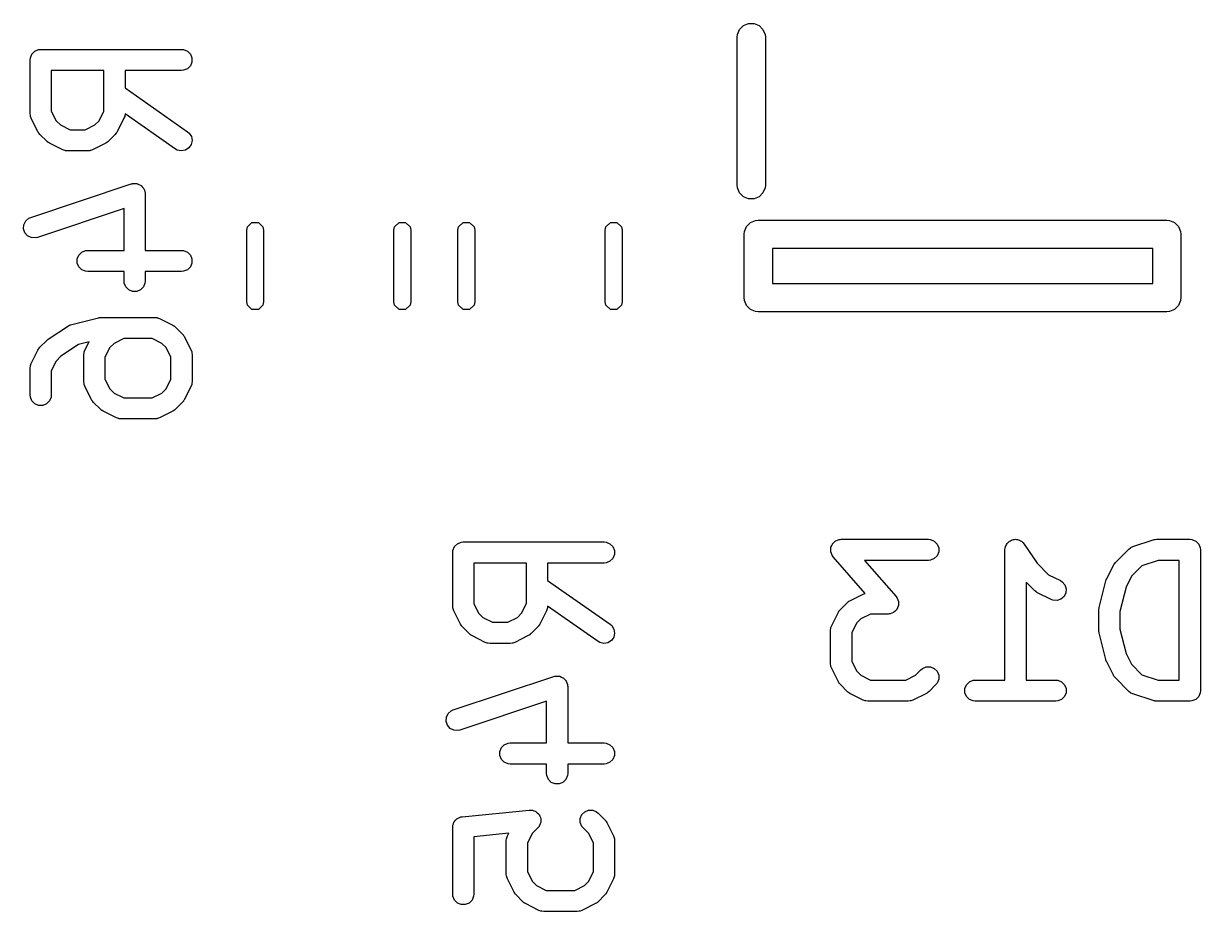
# Model space of a CAD drawing. Header units: inches. Extents: x 1.47 to 5.17, y -6.85 to -1.2.
# Drawn here: x 2.4344 to 2.7634, y -5.4955 to -5.2471 of the extents above; entities that cross this region are included whole.
import ezdxf

# ---------------------------------------------------------------- set-up
doc = ezdxf.new("R2010")
doc.units = ezdxf.units.IN
doc.header["$MEASUREMENT"] = 0
doc.layers.add('B.Silkscreen', color=31, linetype='CONTINUOUS', true_color=0xe8b2a7)

msp = doc.modelspace()

# ---------------------------------------------------------------- linework, layer by layer
at = {"layer": 'B.Silkscreen', "linetype": 'CONTINUOUS'}
for p, q in [((2.63561, -5.24771), (2.63703, -5.24712)), ((2.63703, -5.24712), (2.63856, -5.24712)), ((2.63856, -5.24712), (2.63998, -5.24771)), ((2.63386, -5.25098), (2.63393, -5.25022)), ((2.63393, -5.25022), (2.63452, -5.2488)), ((2.63452, -5.2488), (2.63561, -5.24771)), ((2.63998, -5.24771), (2.64107, -5.2488)), ((2.64107, -5.2488), (2.64166, -5.25022)), ((2.64166, -5.25022), (2.64173, -5.25098)), ((2.63386, -5.29232), (2.63386, -5.25098)), ((2.64173, -5.25098), (2.64173, -5.29232)), ((2.43621, -5.25731), (2.43627, -5.25674)), ((2.43621, -5.27231), (2.43621, -5.25731)), ((2.43627, -5.25674), (2.43671, -5.25567)), ((2.43671, -5.25567), (2.43753, -5.25486)), ((2.43753, -5.25486), (2.43859, -5.25442)), ((2.43859, -5.25442), (2.43917, -5.25436)), ((2.43917, -5.25436), (2.47854, -5.25436)), ((2.47854, -5.25436), (2.47911, -5.25442)), ((2.47911, -5.25442), (2.48018, -5.25486)), ((2.48018, -5.25486), (2.48099, -5.25567)), ((2.48099, -5.25567), (2.48143, -5.25674)), ((2.48143, -5.25674), (2.48143, -5.25789)), ((2.45684, -5.26026), (2.44212, -5.26026)), ((2.44212, -5.26026), (2.44212, -5.27161)), ((2.45684, -5.27161), (2.45684, -5.26026)), ((2.47854, -5.26026), (2.46274, -5.26026)), ((2.46274, -5.26026), (2.46274, -5.26515)), ((2.47911, -5.26021), (2.47854, -5.26026)), ((2.48018, -5.25977), (2.47911, -5.26021)), ((2.48099, -5.25895), (2.48018, -5.25977)), ((2.48143, -5.25789), (2.48099, -5.25895)), ((2.46274, -5.26515), (2.48023, -5.27739)), ((2.43627, -5.27289), (2.43621, -5.27231)), ((2.43631, -5.27298), (2.43627, -5.27289)), ((2.43632, -5.27309), (2.43631, -5.27298)), ((2.43653, -5.27363), (2.43632, -5.27309)), ((2.4384, -5.27738), (2.43653, -5.27363)), ((2.44212, -5.27161), (2.44347, -5.27431)), ((2.45549, -5.27431), (2.45684, -5.27161)), ((2.46243, -5.27363), (2.46055, -5.27738)), ((2.46264, -5.27309), (2.46243, -5.27363)), ((2.46268, -5.27289), (2.46264, -5.27298)), ((2.46264, -5.27298), (2.46264, -5.27309)), ((2.46274, -5.27235), (2.46268, -5.27289)), ((2.47684, -5.28223), (2.46274, -5.27235)), ((2.44347, -5.27431), (2.44466, -5.27551)), ((2.44466, -5.27551), (2.44736, -5.27686)), ((2.44736, -5.27686), (2.45159, -5.27686)), ((2.45159, -5.27686), (2.45429, -5.27551)), ((2.45429, -5.27551), (2.45549, -5.27431)), ((2.43856, -5.27763), (2.4384, -5.27738)), ((2.43859, -5.2777), (2.43856, -5.27763)), ((2.43865, -5.27778), (2.43859, -5.2777)), ((2.43871, -5.27787), (2.43865, -5.27778)), ((2.43877, -5.27792), (2.43871, -5.27787)), ((2.43895, -5.27815), (2.43877, -5.27792)), ((2.44083, -5.28002), (2.43895, -5.27815)), ((2.44105, -5.28021), (2.44083, -5.28002)), ((2.44111, -5.28027), (2.44105, -5.28021)), ((2.44119, -5.28032), (2.44111, -5.28027)), ((2.44128, -5.28039), (2.44119, -5.28032)), ((2.45776, -5.28032), (2.45768, -5.28039)), ((2.45785, -5.28027), (2.45776, -5.28032)), ((2.4579, -5.28021), (2.45785, -5.28027)), ((2.45813, -5.28002), (2.4579, -5.28021)), ((2.46, -5.27815), (2.45813, -5.28002)), ((2.46019, -5.27792), (2.46, -5.27815)), ((2.46025, -5.27787), (2.46019, -5.27792)), ((2.4603, -5.27778), (2.46025, -5.27787)), ((2.46037, -5.2777), (2.4603, -5.27778)), ((2.4604, -5.27763), (2.46037, -5.2777)), ((2.46055, -5.27738), (2.4604, -5.27763)), ((2.48023, -5.27739), (2.48067, -5.27777)), ((2.48067, -5.27777), (2.48129, -5.27874)), ((2.48149, -5.27987), (2.48124, -5.281)), ((2.48129, -5.27874), (2.48149, -5.27987)), ((2.44135, -5.28042), (2.44128, -5.28039)), ((2.4416, -5.28057), (2.44135, -5.28042)), ((2.44534, -5.28245), (2.4416, -5.28057)), ((2.44589, -5.28266), (2.44534, -5.28245)), ((2.44599, -5.28266), (2.44589, -5.28266)), ((2.44609, -5.2827), (2.44599, -5.28266)), ((2.44667, -5.28276), (2.44609, -5.2827)), ((2.45229, -5.28276), (2.44667, -5.28276)), ((2.45287, -5.2827), (2.45229, -5.28276)), ((2.45296, -5.28266), (2.45287, -5.2827)), ((2.45307, -5.28266), (2.45296, -5.28266)), ((2.45361, -5.28245), (2.45307, -5.28266)), ((2.45736, -5.28057), (2.45361, -5.28245)), ((2.45761, -5.28042), (2.45736, -5.28057)), ((2.45768, -5.28039), (2.45761, -5.28042)), ((2.47735, -5.28251), (2.47684, -5.28223)), ((2.47847, -5.28276), (2.47735, -5.28251)), ((2.47961, -5.28256), (2.47847, -5.28276)), ((2.48058, -5.28194), (2.47961, -5.28256)), ((2.48124, -5.281), (2.48058, -5.28194)), ((2.43636, -5.30138), (2.46448, -5.29201)), ((2.46448, -5.29201), (2.46476, -5.29194)), ((2.46476, -5.29194), (2.46484, -5.29191)), ((2.46484, -5.29191), (2.4649, -5.29191)), ((2.4649, -5.29191), (2.46504, -5.29188)), ((2.46504, -5.29188), (2.46552, -5.29191)), ((2.46552, -5.29191), (2.46599, -5.29191)), ((2.46599, -5.29191), (2.46609, -5.29195)), ((2.46609, -5.29195), (2.46619, -5.29196)), ((2.46619, -5.29196), (2.46662, -5.29217)), ((2.46662, -5.29217), (2.46705, -5.29235)), ((2.46705, -5.29235), (2.46713, -5.29243)), ((2.46713, -5.29243), (2.46722, -5.29247)), ((2.46722, -5.29247), (2.46753, -5.29283)), ((2.46753, -5.29283), (2.46787, -5.29317)), ((2.46787, -5.29317), (2.46791, -5.29326)), ((2.46791, -5.29326), (2.46798, -5.29334)), ((2.46798, -5.29334), (2.46813, -5.29379)), ((2.63393, -5.29309), (2.63386, -5.29232)), ((2.63452, -5.29451), (2.63393, -5.29309)), ((2.64166, -5.29309), (2.64107, -5.29451)), ((2.64173, -5.29232), (2.64166, -5.29309)), ((2.46813, -5.29379), (2.46831, -5.29423)), ((2.46831, -5.29423), (2.46832, -5.29438)), ((2.46832, -5.29438), (2.46834, -5.29444)), ((2.46834, -5.29444), (2.46834, -5.29452)), ((2.46834, -5.29452), (2.46837, -5.29481)), ((2.46837, -5.29481), (2.46837, -5.3106)), ((2.63561, -5.2956), (2.63452, -5.29451)), ((2.63703, -5.29618), (2.63561, -5.2956)), ((2.63856, -5.29618), (2.63703, -5.29618)), ((2.63998, -5.2956), (2.63856, -5.29618)), ((2.64107, -5.29451), (2.63998, -5.2956)), ((2.46246, -5.2989), (2.43823, -5.30698)), ((2.46246, -5.3106), (2.46246, -5.2989)), ((2.43436, -5.30455), (2.43444, -5.3034)), ((2.43444, -5.3034), (2.43496, -5.30237)), ((2.43496, -5.30237), (2.43583, -5.30162)), ((2.43583, -5.30162), (2.43636, -5.30138)), ((2.49693, -5.30403), (2.49821, -5.30275)), ((2.49821, -5.30275), (2.50002, -5.30275)), ((2.50002, -5.30275), (2.5013, -5.30403)), ((2.53807, -5.30403), (2.53935, -5.30275)), ((2.53935, -5.30275), (2.54116, -5.30275)), ((2.54116, -5.30275), (2.54244, -5.30403)), ((2.55599, -5.30403), (2.55727, -5.30275)), ((2.55727, -5.30275), (2.55907, -5.30275)), ((2.55907, -5.30275), (2.56035, -5.30403)), ((2.59713, -5.30403), (2.59841, -5.30275)), ((2.59841, -5.30275), (2.60021, -5.30275)), ((2.60021, -5.30275), (2.60149, -5.30403)), ((2.63649, -5.30392), (2.63758, -5.30283)), ((2.63758, -5.30283), (2.639, -5.30224)), ((2.639, -5.30224), (2.63976, -5.30217)), ((2.63976, -5.30217), (2.75394, -5.30217)), ((2.75394, -5.30217), (2.75471, -5.30224)), ((2.75471, -5.30224), (2.75612, -5.30283)), ((2.75612, -5.30283), (2.75721, -5.30392)), ((2.43473, -5.30564), (2.43436, -5.30455)), ((2.43548, -5.30651), (2.43473, -5.30564)), ((2.43651, -5.30703), (2.43548, -5.30651)), ((2.49675, -5.30493), (2.49693, -5.30403)), ((2.49675, -5.32499), (2.49675, -5.30493)), ((2.5013, -5.30403), (2.50148, -5.30493)), ((2.50148, -5.30493), (2.50148, -5.32499)), ((2.53789, -5.30493), (2.53807, -5.30403)), ((2.53789, -5.32499), (2.53789, -5.30493)), ((2.54244, -5.30403), (2.54262, -5.30493)), ((2.54262, -5.30493), (2.54262, -5.32499)), ((2.55581, -5.30493), (2.55599, -5.30403)), ((2.55581, -5.32499), (2.55581, -5.30493)), ((2.56035, -5.30403), (2.56053, -5.30493)), ((2.56053, -5.30493), (2.56053, -5.32499)), ((2.59695, -5.30493), (2.59713, -5.30403)), ((2.59695, -5.32499), (2.59695, -5.30493)), ((2.60149, -5.30403), (2.60167, -5.30493)), ((2.60167, -5.30493), (2.60167, -5.32499)), ((2.63583, -5.3061), (2.6359, -5.30533)), ((2.63583, -5.32382), (2.63583, -5.3061)), ((2.6359, -5.30533), (2.63649, -5.30392)), ((2.75721, -5.30392), (2.7578, -5.30533)), ((2.7578, -5.30533), (2.75787, -5.3061)), ((2.75787, -5.3061), (2.75787, -5.32382)), ((2.43766, -5.30711), (2.43651, -5.30703)), ((2.43823, -5.30698), (2.43766, -5.30711)), ((2.44939, -5.31298), (2.44983, -5.31191)), ((2.44939, -5.31413), (2.44939, -5.31298)), ((2.44983, -5.31191), (2.45065, -5.3111)), ((2.45065, -5.3111), (2.45171, -5.31066)), ((2.45171, -5.31066), (2.45229, -5.3106)), ((2.45229, -5.3106), (2.46246, -5.3106)), ((2.46837, -5.3106), (2.47854, -5.3106)), ((2.47854, -5.3106), (2.47911, -5.31066)), ((2.47911, -5.31066), (2.48018, -5.3111)), ((2.48018, -5.3111), (2.48099, -5.31191)), ((2.48099, -5.31191), (2.48143, -5.31298)), ((2.48143, -5.31298), (2.48143, -5.31413)), ((2.6437, -5.31004), (2.6437, -5.31988)), ((2.75, -5.31004), (2.6437, -5.31004)), ((2.75, -5.31988), (2.75, -5.31004)), ((2.44983, -5.3152), (2.44939, -5.31413)), ((2.45065, -5.31601), (2.44983, -5.3152)), ((2.45171, -5.31645), (2.45065, -5.31601)), ((2.45229, -5.31651), (2.45171, -5.31645)), ((2.46246, -5.31651), (2.45229, -5.31651)), ((2.46246, -5.31918), (2.46246, -5.31651)), ((2.47854, -5.31651), (2.46837, -5.31651)), ((2.46837, -5.31651), (2.46837, -5.31918)), ((2.47911, -5.31645), (2.47854, -5.31651)), ((2.48018, -5.31601), (2.47911, -5.31645)), ((2.48099, -5.3152), (2.48018, -5.31601)), ((2.48143, -5.31413), (2.48099, -5.3152)), ((2.46252, -5.31975), (2.46246, -5.31918)), ((2.46296, -5.32082), (2.46252, -5.31975)), ((2.46831, -5.31975), (2.46787, -5.32082)), ((2.46837, -5.31918), (2.46831, -5.31975)), ((2.46377, -5.32163), (2.46296, -5.32082)), ((2.46484, -5.32207), (2.46377, -5.32163)), ((2.46599, -5.32207), (2.46484, -5.32207)), ((2.46705, -5.32163), (2.46599, -5.32207)), ((2.46787, -5.32082), (2.46705, -5.32163)), ((2.6437, -5.31988), (2.75, -5.31988)), ((2.49693, -5.32589), (2.49675, -5.32499)), ((2.49821, -5.32717), (2.49693, -5.32589)), ((2.5013, -5.32589), (2.50002, -5.32717)), ((2.50148, -5.32499), (2.5013, -5.32589)), ((2.53807, -5.32589), (2.53789, -5.32499)), ((2.53935, -5.32717), (2.53807, -5.32589)), ((2.54244, -5.32589), (2.54116, -5.32717)), ((2.54262, -5.32499), (2.54244, -5.32589)), ((2.55599, -5.32589), (2.55581, -5.32499)), ((2.55727, -5.32717), (2.55599, -5.32589)), ((2.56035, -5.32589), (2.55907, -5.32717)), ((2.56053, -5.32499), (2.56035, -5.32589)), ((2.59713, -5.32589), (2.59695, -5.32499)), ((2.59841, -5.32717), (2.59713, -5.32589)), ((2.60149, -5.32589), (2.60021, -5.32717)), ((2.60167, -5.32499), (2.60149, -5.32589)), ((2.6359, -5.32459), (2.63583, -5.32382)), ((2.63649, -5.32601), (2.6359, -5.32459)), ((2.63758, -5.32709), (2.63649, -5.32601)), ((2.75721, -5.32601), (2.75612, -5.32709)), ((2.7578, -5.32459), (2.75721, -5.32601)), ((2.75787, -5.32382), (2.7578, -5.32459)), ((2.44782, -5.33131), (2.45532, -5.32944)), ((2.45532, -5.32944), (2.45542, -5.32942)), ((2.45542, -5.32942), (2.45546, -5.32941)), ((2.45546, -5.32941), (2.45568, -5.32938)), ((2.45568, -5.32938), (2.4559, -5.32935)), ((2.4559, -5.32935), (2.45594, -5.32936)), ((2.45594, -5.32936), (2.45604, -5.32935)), ((2.45604, -5.32935), (2.47104, -5.32935)), ((2.47104, -5.32935), (2.47161, -5.32941)), ((2.47161, -5.32941), (2.47171, -5.32945)), ((2.47171, -5.32945), (2.47182, -5.32945)), ((2.47182, -5.32945), (2.47236, -5.32966)), ((2.47236, -5.32966), (2.47611, -5.33154)), ((2.50002, -5.32717), (2.49821, -5.32717)), ((2.54116, -5.32717), (2.53935, -5.32717)), ((2.55907, -5.32717), (2.55727, -5.32717)), ((2.60021, -5.32717), (2.59841, -5.32717)), ((2.639, -5.32768), (2.63758, -5.32709)), ((2.63976, -5.32776), (2.639, -5.32768)), ((2.75394, -5.32776), (2.63976, -5.32776)), ((2.75471, -5.32768), (2.75394, -5.32776)), ((2.75612, -5.32709), (2.75471, -5.32768)), ((2.44128, -5.33547), (2.4469, -5.33172)), ((2.4469, -5.33172), (2.44722, -5.33155)), ((2.44722, -5.33155), (2.44728, -5.33151)), ((2.44728, -5.33151), (2.44735, -5.33148)), ((2.44735, -5.33148), (2.44741, -5.33145)), ((2.44741, -5.33145), (2.44748, -5.33143)), ((2.44748, -5.33143), (2.44782, -5.33131)), ((2.47611, -5.33154), (2.47635, -5.33169)), ((2.47635, -5.33169), (2.47643, -5.33172)), ((2.47643, -5.33172), (2.47651, -5.33179)), ((2.47651, -5.33179), (2.4766, -5.33184)), ((2.4766, -5.33184), (2.47665, -5.3319)), ((2.47665, -5.3319), (2.47687, -5.33209)), ((2.47687, -5.33209), (2.47875, -5.33396)), ((2.43895, -5.33771), (2.44083, -5.33584)), ((2.44083, -5.33584), (2.44106, -5.33565)), ((2.44083, -5.33584), (2.44083, -5.33584)), ((2.44083, -5.33584), (2.44083, -5.33584)), ((2.44106, -5.33565), (2.44128, -5.33547)), ((2.44128, -5.33547), (2.44128, -5.33547)), ((2.44128, -5.33547), (2.44128, -5.33547)), ((2.45267, -5.33619), (2.44975, -5.33692)), ((2.45152, -5.33848), (2.45267, -5.33619)), ((2.46236, -5.33525), (2.45966, -5.3366)), ((2.47034, -5.33525), (2.46236, -5.33525)), ((2.47304, -5.3366), (2.47034, -5.33525)), ((2.47875, -5.33396), (2.47894, -5.33419)), ((2.47894, -5.33419), (2.47899, -5.33424)), ((2.47899, -5.33424), (2.47905, -5.33433)), ((2.47905, -5.33433), (2.47912, -5.33441)), ((2.47912, -5.33441), (2.47915, -5.33448)), ((2.47915, -5.33448), (2.4793, -5.33473)), ((2.4793, -5.33473), (2.48118, -5.33848)), ((2.43653, -5.34223), (2.4384, -5.33848)), ((2.4384, -5.33848), (2.43856, -5.33823)), ((2.43856, -5.33823), (2.43859, -5.33816)), ((2.43859, -5.33816), (2.43865, -5.33808)), ((2.43865, -5.33808), (2.43871, -5.33799)), ((2.43871, -5.33799), (2.43877, -5.33794)), ((2.43877, -5.33794), (2.43895, -5.33771)), ((2.44975, -5.33692), (2.4448, -5.34022)), ((2.45121, -5.3398), (2.45127, -5.33923)), ((2.45127, -5.33923), (2.45131, -5.33913)), ((2.45131, -5.33913), (2.45132, -5.33902)), ((2.45132, -5.33902), (2.45152, -5.33848)), ((2.45847, -5.3378), (2.45712, -5.3405)), ((2.45966, -5.3366), (2.45847, -5.3378)), ((2.47423, -5.3378), (2.47304, -5.3366)), ((2.47558, -5.3405), (2.47423, -5.3378)), ((2.48118, -5.33848), (2.48138, -5.33902)), ((2.48138, -5.33902), (2.48139, -5.33913)), ((2.48139, -5.33913), (2.48143, -5.33923)), ((2.48143, -5.33923), (2.48149, -5.3398)), ((2.43627, -5.34297), (2.43631, -5.34288)), ((2.43631, -5.34288), (2.43632, -5.34277)), ((2.43632, -5.34277), (2.43653, -5.34223)), ((2.44347, -5.34155), (2.44212, -5.34425)), ((2.4448, -5.34022), (2.44347, -5.34155)), ((2.45121, -5.3473), (2.45121, -5.3398)), ((2.45712, -5.3405), (2.45712, -5.3466)), ((2.47558, -5.3466), (2.47558, -5.3405)), ((2.48149, -5.3398), (2.48149, -5.3473)), ((2.43621, -5.34355), (2.43627, -5.34297)), ((2.43621, -5.35105), (2.43621, -5.34355)), ((2.44212, -5.34425), (2.44212, -5.35105)), ((2.45127, -5.34788), (2.45121, -5.3473)), ((2.45131, -5.34797), (2.45127, -5.34788)), ((2.45132, -5.34808), (2.45131, -5.34797)), ((2.45152, -5.34862), (2.45132, -5.34808)), ((2.4534, -5.35237), (2.45152, -5.34862)), ((2.45712, -5.3466), (2.45847, -5.3493)), ((2.45847, -5.3493), (2.45966, -5.3505)), ((2.47304, -5.3505), (2.47423, -5.3493)), ((2.47423, -5.3493), (2.47558, -5.3466)), ((2.48118, -5.34862), (2.4793, -5.35237)), ((2.48138, -5.34808), (2.48118, -5.34862)), ((2.48139, -5.34797), (2.48138, -5.34808)), ((2.48143, -5.34788), (2.48139, -5.34797)), ((2.48149, -5.3473), (2.48143, -5.34788)), ((2.43627, -5.35163), (2.43621, -5.35105)), ((2.43671, -5.35269), (2.43627, -5.35163)), ((2.43753, -5.3535), (2.43671, -5.35269)), ((2.44162, -5.35269), (2.44081, -5.3535)), ((2.44206, -5.35163), (2.44162, -5.35269)), ((2.44212, -5.35105), (2.44206, -5.35163)), ((2.45355, -5.35262), (2.4534, -5.35237)), ((2.45358, -5.35269), (2.45355, -5.35262)), ((2.45365, -5.35277), (2.45358, -5.35269)), ((2.45966, -5.3505), (2.46236, -5.35185)), ((2.46236, -5.35185), (2.47034, -5.35185)), ((2.47034, -5.35185), (2.47304, -5.3505)), ((2.47912, -5.35269), (2.47905, -5.35277)), ((2.47915, -5.35262), (2.47912, -5.35269)), ((2.4793, -5.35237), (2.47915, -5.35262)), ((2.43859, -5.35395), (2.43753, -5.3535)), ((2.43974, -5.35395), (2.43859, -5.35395)), ((2.44081, -5.3535), (2.43974, -5.35395)), ((2.45371, -5.35286), (2.45365, -5.35277)), ((2.45377, -5.35291), (2.45371, -5.35286)), ((2.45395, -5.35314), (2.45377, -5.35291)), ((2.45583, -5.35501), (2.45395, -5.35314)), ((2.45605, -5.3552), (2.45583, -5.35501)), ((2.4561, -5.35526), (2.45605, -5.3552)), ((2.45619, -5.35531), (2.4561, -5.35526)), ((2.45627, -5.35538), (2.45619, -5.35531)), ((2.45635, -5.35541), (2.45627, -5.35538)), ((2.45659, -5.35557), (2.45635, -5.35541)), ((2.46034, -5.35744), (2.45659, -5.35557)), ((2.47611, -5.35557), (2.47236, -5.35744)), ((2.47635, -5.35541), (2.47611, -5.35557)), ((2.47643, -5.35538), (2.47635, -5.35541)), ((2.47651, -5.35531), (2.47643, -5.35538)), ((2.4766, -5.35526), (2.47651, -5.35531)), ((2.47665, -5.3552), (2.4766, -5.35526)), ((2.47687, -5.35501), (2.47665, -5.3552)), ((2.47875, -5.35314), (2.47687, -5.35501)), ((2.47894, -5.35291), (2.47875, -5.35314)), ((2.47899, -5.35286), (2.47894, -5.35291)), ((2.47905, -5.35277), (2.47899, -5.35286)), ((2.46088, -5.35765), (2.46034, -5.35744)), ((2.46099, -5.35765), (2.46088, -5.35765)), ((2.46109, -5.3577), (2.46099, -5.35765)), ((2.46166, -5.35775), (2.46109, -5.3577)), ((2.47104, -5.35775), (2.46166, -5.35775)), ((2.47161, -5.3577), (2.47104, -5.35775)), ((2.47171, -5.35765), (2.47161, -5.3577)), ((2.47182, -5.35765), (2.47171, -5.35765)), ((2.47236, -5.35744), (2.47182, -5.35765)), ((2.55564, -5.39265), (2.5567, -5.39221)), ((2.5567, -5.39221), (2.55728, -5.39215)), ((2.55728, -5.39215), (2.59665, -5.39215)), ((2.59665, -5.39215), (2.59722, -5.39221)), ((2.59722, -5.39221), (2.59829, -5.39265)), ((2.66094, -5.39227), (2.66128, -5.39193)), ((2.66128, -5.39193), (2.66137, -5.39189)), ((2.66137, -5.39189), (2.66144, -5.39182)), ((2.66144, -5.39182), (2.6619, -5.39167)), ((2.6619, -5.39167), (2.66234, -5.39149)), ((2.66234, -5.39149), (2.66248, -5.39147)), ((2.66248, -5.39147), (2.66254, -5.39145)), ((2.66254, -5.39145), (2.66261, -5.39146)), ((2.66261, -5.39146), (2.66292, -5.39143)), ((2.66292, -5.39143), (2.68729, -5.39143)), ((2.68729, -5.39143), (2.68787, -5.39149)), ((2.68787, -5.39149), (2.68893, -5.39193)), ((2.68893, -5.39193), (2.68974, -5.39274)), ((2.70958, -5.39229), (2.70982, -5.39213)), ((2.70982, -5.39213), (2.71002, -5.39193)), ((2.71002, -5.39193), (2.71029, -5.39182)), ((2.71029, -5.39182), (2.71053, -5.39165)), ((2.71053, -5.39165), (2.71082, -5.3916)), ((2.71082, -5.3916), (2.71108, -5.39149)), ((2.71108, -5.39149), (2.71138, -5.39149)), ((2.71138, -5.39149), (2.71166, -5.39143)), ((2.71166, -5.39143), (2.71195, -5.39149)), ((2.71195, -5.39149), (2.71224, -5.39149)), ((2.71224, -5.39149), (2.71251, -5.3916)), ((2.71251, -5.3916), (2.71279, -5.39166)), ((2.71279, -5.39166), (2.71303, -5.39182)), ((2.71303, -5.39182), (2.7133, -5.39193)), ((2.7133, -5.39193), (2.71351, -5.39213)), ((2.71351, -5.39213), (2.71375, -5.3923)), ((2.74447, -5.39346), (2.7501, -5.39158)), ((2.7501, -5.39158), (2.75038, -5.39152)), ((2.75038, -5.39152), (2.75046, -5.39149)), ((2.75046, -5.39149), (2.75056, -5.39148)), ((2.75056, -5.39148), (2.75066, -5.39145)), ((2.75066, -5.39145), (2.75074, -5.39146)), ((2.75074, -5.39146), (2.75103, -5.39143)), ((2.75103, -5.39143), (2.7604, -5.39143)), ((2.7604, -5.39143), (2.76098, -5.39149)), ((2.76098, -5.39149), (2.76205, -5.39193)), ((2.76205, -5.39193), (2.76286, -5.39274)), ((2.55432, -5.39511), (2.55438, -5.39453)), ((2.55432, -5.4101), (2.55432, -5.39511)), ((2.55438, -5.39453), (2.55482, -5.39347)), ((2.55482, -5.39347), (2.55564, -5.39265)), ((2.59829, -5.39265), (2.5991, -5.39347)), ((2.5991, -5.39347), (2.59954, -5.39453)), ((2.59954, -5.39453), (2.59954, -5.39568)), ((2.65999, -5.39476), (2.66002, -5.39429)), ((2.66002, -5.39486), (2.65999, -5.39476)), ((2.66002, -5.39381), (2.66006, -5.39371)), ((2.66002, -5.39429), (2.66002, -5.39381)), ((2.66002, -5.39496), (2.66002, -5.39486)), ((2.6602, -5.3954), (2.66002, -5.39496)), ((2.66006, -5.39371), (2.66007, -5.39362)), ((2.66007, -5.39362), (2.66028, -5.39319)), ((2.66036, -5.39586), (2.6602, -5.3954)), ((2.66028, -5.39319), (2.66046, -5.39274)), ((2.66046, -5.39274), (2.66053, -5.39267)), ((2.66053, -5.39267), (2.66058, -5.39258)), ((2.66058, -5.39258), (2.66094, -5.39227)), ((2.68974, -5.39274), (2.69019, -5.39381)), ((2.69019, -5.39496), (2.68974, -5.39602)), ((2.69019, -5.39381), (2.69019, -5.39496)), ((2.70871, -5.39438), (2.70877, -5.39381)), ((2.70871, -5.4308), (2.70871, -5.39438)), ((2.70871, -5.39438), (2.70871, -5.39438)), ((2.70871, -5.39438), (2.70871, -5.39438)), ((2.70871, -5.39438), (2.70871, -5.39438)), ((2.70877, -5.39381), (2.70888, -5.39354)), ((2.70888, -5.39354), (2.70893, -5.39325)), ((2.70893, -5.39325), (2.7091, -5.39301)), ((2.7091, -5.39301), (2.70921, -5.39274)), ((2.70921, -5.39274), (2.70941, -5.39254)), ((2.70941, -5.39254), (2.70958, -5.39229)), ((2.71375, -5.3923), (2.71411, -5.39274)), ((2.71411, -5.39274), (2.71412, -5.39274)), ((2.71412, -5.39274), (2.71412, -5.39274)), ((2.71412, -5.39274), (2.71412, -5.39274)), ((2.71412, -5.39274), (2.71771, -5.39813)), ((2.73957, -5.39792), (2.74332, -5.39417)), ((2.74332, -5.39417), (2.74377, -5.3938)), ((2.74377, -5.3938), (2.74386, -5.39376)), ((2.74386, -5.39376), (2.74394, -5.39369)), ((2.74394, -5.39369), (2.74447, -5.39346)), ((2.76286, -5.39274), (2.7633, -5.39381)), ((2.7633, -5.39381), (2.76336, -5.39438)), ((2.76336, -5.39438), (2.76336, -5.43375)), ((2.57495, -5.39806), (2.56023, -5.39806)), ((2.56023, -5.39806), (2.56023, -5.40941)), ((2.57495, -5.40941), (2.57495, -5.39806)), ((2.59665, -5.39806), (2.58085, -5.39806)), ((2.58085, -5.39806), (2.58085, -5.40294)), ((2.59722, -5.398), (2.59665, -5.39806)), ((2.59829, -5.39756), (2.59722, -5.398)), ((2.5991, -5.39675), (2.59829, -5.39756)), ((2.59954, -5.39568), (2.5991, -5.39675)), ((2.66044, -5.39597), (2.66036, -5.39586)), ((2.66046, -5.39602), (2.66044, -5.39597)), ((2.66052, -5.39608), (2.66046, -5.39602)), ((2.66069, -5.39633), (2.66052, -5.39608)), ((2.66963, -5.40654), (2.66069, -5.39633)), ((2.68729, -5.39734), (2.66942, -5.39734)), ((2.66942, -5.39734), (2.67826, -5.40744)), ((2.68787, -5.39728), (2.68729, -5.39734)), ((2.68893, -5.39684), (2.68787, -5.39728)), ((2.68974, -5.39602), (2.68893, -5.39684)), ((2.71771, -5.39813), (2.72091, -5.40133)), ((2.73714, -5.40244), (2.73902, -5.39869)), ((2.73902, -5.39869), (2.73917, -5.39844)), ((2.73917, -5.39844), (2.7392, -5.39837)), ((2.7392, -5.39837), (2.73927, -5.39829)), ((2.73927, -5.39829), (2.73932, -5.3982)), ((2.73932, -5.3982), (2.73938, -5.39815)), ((2.73938, -5.39815), (2.73957, -5.39792)), ((2.75151, -5.39734), (2.747, -5.39884)), ((2.75745, -5.39734), (2.75151, -5.39734)), ((2.75745, -5.4308), (2.75745, -5.39734)), ((2.72091, -5.40133), (2.72423, -5.40299)), ((2.74408, -5.40176), (2.74257, -5.40479)), ((2.747, -5.39884), (2.74408, -5.40176)), ((2.58085, -5.40294), (2.59834, -5.41519)), ((2.71707, -5.40584), (2.71461, -5.40339)), ((2.71461, -5.40339), (2.71461, -5.4308)), ((2.72423, -5.40299), (2.72472, -5.4033)), ((2.72472, -5.4033), (2.72547, -5.40417)), ((2.72547, -5.40417), (2.72584, -5.40526)), ((2.72584, -5.40526), (2.72576, -5.40641)), ((2.73504, -5.41054), (2.73692, -5.40304)), ((2.73692, -5.40304), (2.73693, -5.403)), ((2.73693, -5.40298), (2.73703, -5.40274)), ((2.73693, -5.403), (2.73693, -5.40298)), ((2.73703, -5.40274), (2.73711, -5.4025)), ((2.73711, -5.4025), (2.73713, -5.40248)), ((2.73713, -5.40248), (2.73714, -5.40244)), ((2.74257, -5.40479), (2.74086, -5.41162)), ((2.6651, -5.40877), (2.66535, -5.40861)), ((2.66535, -5.40861), (2.6691, -5.40674)), ((2.6691, -5.40674), (2.66963, -5.40654)), ((2.67826, -5.40744), (2.67844, -5.40769)), ((2.67844, -5.40769), (2.6785, -5.40774)), ((2.6785, -5.40774), (2.67852, -5.40779)), ((2.67852, -5.40779), (2.6786, -5.40791)), ((2.6786, -5.40791), (2.67875, -5.40836)), ((2.67875, -5.40836), (2.67894, -5.4088)), ((2.7173, -5.40603), (2.71707, -5.40584)), ((2.71735, -5.40609), (2.7173, -5.40603)), ((2.71744, -5.40614), (2.71735, -5.40609)), ((2.71752, -5.40621), (2.71744, -5.40614)), ((2.71759, -5.40624), (2.71752, -5.40621)), ((2.71784, -5.4064), (2.71759, -5.40624)), ((2.72159, -5.40827), (2.71784, -5.4064)), ((2.72213, -5.40848), (2.72159, -5.40827)), ((2.72328, -5.40856), (2.72213, -5.40848)), ((2.72437, -5.4082), (2.72328, -5.40856)), ((2.72524, -5.40744), (2.72437, -5.4082)), ((2.72576, -5.40641), (2.72524, -5.40744)), ((2.55438, -5.41068), (2.55432, -5.4101)), ((2.55442, -5.41078), (2.55438, -5.41068)), ((2.55443, -5.41088), (2.55442, -5.41078)), ((2.55464, -5.41143), (2.55443, -5.41088)), ((2.55651, -5.41517), (2.55464, -5.41143)), ((2.56023, -5.40941), (2.56158, -5.41211)), ((2.5736, -5.41211), (2.57495, -5.40941)), ((2.58054, -5.41143), (2.57866, -5.41517)), ((2.58075, -5.41088), (2.58054, -5.41143)), ((2.58079, -5.41068), (2.58075, -5.41078)), ((2.58075, -5.41078), (2.58075, -5.41088)), ((2.58085, -5.41015), (2.58079, -5.41068)), ((2.59495, -5.42002), (2.58085, -5.41015)), ((2.66028, -5.41556), (2.66215, -5.41181)), ((2.66215, -5.41181), (2.66231, -5.41156)), ((2.66231, -5.41156), (2.66234, -5.41149)), ((2.66234, -5.41149), (2.6624, -5.41141)), ((2.6624, -5.41141), (2.66246, -5.41132)), ((2.66246, -5.41132), (2.66252, -5.41127)), ((2.66252, -5.41127), (2.6627, -5.41104)), ((2.6627, -5.41104), (2.66458, -5.40917)), ((2.66458, -5.40917), (2.66481, -5.40898)), ((2.66481, -5.40898), (2.66486, -5.40892)), ((2.66486, -5.40892), (2.66495, -5.40887)), ((2.66495, -5.40887), (2.66503, -5.4088)), ((2.66503, -5.4088), (2.6651, -5.40877)), ((2.67751, -5.41194), (2.67706, -5.41209)), ((2.67759, -5.41187), (2.67751, -5.41194)), ((2.67768, -5.41184), (2.67759, -5.41187)), ((2.67802, -5.4115), (2.67768, -5.41184)), ((2.67838, -5.41118), (2.67802, -5.4115)), ((2.67843, -5.41109), (2.67838, -5.41118)), ((2.6785, -5.41102), (2.67843, -5.41109)), ((2.67868, -5.41058), (2.6785, -5.41102)), ((2.67889, -5.41015), (2.67868, -5.41058)), ((2.6789, -5.41005), (2.67889, -5.41015)), ((2.67894, -5.40996), (2.6789, -5.41005)), ((2.67894, -5.4088), (2.67894, -5.4089)), ((2.67894, -5.4089), (2.67897, -5.409)), ((2.67897, -5.409), (2.67894, -5.40948)), ((2.67894, -5.40948), (2.67894, -5.40996)), ((2.73495, -5.41126), (2.73496, -5.41115)), ((2.73495, -5.41688), (2.73495, -5.41126)), ((2.73496, -5.41111), (2.73499, -5.4109)), ((2.73496, -5.41115), (2.73496, -5.41111)), ((2.73499, -5.4109), (2.73501, -5.41068)), ((2.73501, -5.41068), (2.73503, -5.41064)), ((2.73503, -5.41064), (2.73504, -5.41054)), ((2.74086, -5.41162), (2.74086, -5.41652)), ((2.55667, -5.41542), (2.55651, -5.41517)), ((2.56158, -5.41211), (2.56277, -5.4133)), ((2.56277, -5.4133), (2.56547, -5.41465)), ((2.56547, -5.41465), (2.5697, -5.41465)), ((2.5697, -5.41465), (2.5724, -5.4133)), ((2.5724, -5.4133), (2.5736, -5.41211)), ((2.57866, -5.41517), (2.57851, -5.41542)), ((2.59834, -5.41519), (2.59878, -5.41556)), ((2.66722, -5.41488), (2.66587, -5.41758)), ((2.66842, -5.41368), (2.66722, -5.41488)), ((2.67111, -5.41233), (2.66842, -5.41368)), ((2.67604, -5.41233), (2.67111, -5.41233)), ((2.67635, -5.4123), (2.67604, -5.41233)), ((2.67642, -5.41231), (2.67635, -5.4123)), ((2.67648, -5.41229), (2.67642, -5.41231)), ((2.67662, -5.41228), (2.67648, -5.41229)), ((2.67706, -5.41209), (2.67662, -5.41228)), ((2.5567, -5.41549), (2.55667, -5.41542)), ((2.55676, -5.41558), (2.5567, -5.41549)), ((2.55682, -5.41566), (2.55676, -5.41558)), ((2.55688, -5.41572), (2.55682, -5.41566)), ((2.55706, -5.41594), (2.55688, -5.41572)), ((2.55894, -5.41782), (2.55706, -5.41594)), ((2.55916, -5.418), (2.55894, -5.41782)), ((2.55922, -5.41806), (2.55916, -5.418)), ((2.5593, -5.41812), (2.55922, -5.41806)), ((2.55939, -5.41818), (2.5593, -5.41812)), ((2.55946, -5.41821), (2.55939, -5.41818)), ((2.55971, -5.41837), (2.55946, -5.41821)), ((2.56345, -5.42025), (2.55971, -5.41837)), ((2.57547, -5.41837), (2.57172, -5.42025)), ((2.57572, -5.41821), (2.57547, -5.41837)), ((2.57579, -5.41818), (2.57572, -5.41821)), ((2.57587, -5.41812), (2.57579, -5.41818)), ((2.57596, -5.41806), (2.57587, -5.41812)), ((2.57601, -5.418), (2.57596, -5.41806)), ((2.57624, -5.41782), (2.57601, -5.418)), ((2.57811, -5.41594), (2.57624, -5.41782)), ((2.5783, -5.41572), (2.57811, -5.41594)), ((2.57836, -5.41566), (2.5783, -5.41572)), ((2.57841, -5.41558), (2.57836, -5.41566)), ((2.57848, -5.41549), (2.57841, -5.41558)), ((2.57851, -5.41542), (2.57848, -5.41549)), ((2.59878, -5.41556), (2.5994, -5.41653)), ((2.5996, -5.41767), (2.59935, -5.41879)), ((2.5994, -5.41653), (2.5996, -5.41767)), ((2.65996, -5.41688), (2.66002, -5.4163)), ((2.65996, -5.42625), (2.65996, -5.41688)), ((2.66002, -5.4163), (2.66006, -5.41621)), ((2.66006, -5.41621), (2.66007, -5.4161)), ((2.66007, -5.4161), (2.66028, -5.41556)), ((2.66587, -5.41758), (2.66587, -5.42556)), ((2.73496, -5.41698), (2.73495, -5.41688)), ((2.73496, -5.41702), (2.73496, -5.41698)), ((2.73499, -5.41724), (2.73496, -5.41702)), ((2.73501, -5.41746), (2.73499, -5.41724)), ((2.73503, -5.4175), (2.73501, -5.41746)), ((2.73504, -5.4176), (2.73503, -5.4175)), ((2.73692, -5.42509), (2.73504, -5.4176)), ((2.74086, -5.41652), (2.74257, -5.42335)), ((2.564, -5.42045), (2.56345, -5.42025)), ((2.5641, -5.42046), (2.564, -5.42045)), ((2.5642, -5.4205), (2.5641, -5.42046)), ((2.56478, -5.42056), (2.5642, -5.4205)), ((2.5704, -5.42056), (2.56478, -5.42056)), ((2.57098, -5.4205), (2.5704, -5.42056)), ((2.57107, -5.42046), (2.57098, -5.4205)), ((2.57118, -5.42045), (2.57107, -5.42046)), ((2.57172, -5.42025), (2.57118, -5.42045)), ((2.59546, -5.42031), (2.59495, -5.42002)), ((2.59658, -5.42056), (2.59546, -5.42031)), ((2.59772, -5.42036), (2.59658, -5.42056)), ((2.59869, -5.41974), (2.59772, -5.42036)), ((2.59935, -5.41879), (2.59869, -5.41974)), ((2.73693, -5.42514), (2.73692, -5.42509)), ((2.73693, -5.42516), (2.73693, -5.42514)), ((2.74257, -5.42335), (2.74408, -5.42638)), ((2.66002, -5.42683), (2.65996, -5.42625)), ((2.66006, -5.42693), (2.66002, -5.42683)), ((2.66007, -5.42703), (2.66006, -5.42693)), ((2.66028, -5.42757), (2.66007, -5.42703)), ((2.66215, -5.43132), (2.66028, -5.42757)), ((2.66587, -5.42556), (2.66722, -5.42825)), ((2.66722, -5.42825), (2.66842, -5.42945)), ((2.68367, -5.42945), (2.6852, -5.42792)), ((2.6852, -5.42792), (2.68565, -5.42755)), ((2.68565, -5.42755), (2.68671, -5.42711)), ((2.68671, -5.42711), (2.68787, -5.42711)), ((2.68787, -5.42711), (2.68893, -5.42755)), ((2.68893, -5.42755), (2.68974, -5.42836)), ((2.68974, -5.42836), (2.69019, -5.42943)), ((2.73703, -5.4254), (2.73693, -5.42516)), ((2.73711, -5.42564), (2.73703, -5.4254)), ((2.73713, -5.42566), (2.73711, -5.42564)), ((2.73714, -5.4257), (2.73713, -5.42566)), ((2.73902, -5.42945), (2.73714, -5.4257)), ((2.74408, -5.42638), (2.747, -5.4293)), ((2.55447, -5.43917), (2.58259, -5.4298)), ((2.58259, -5.4298), (2.58287, -5.42974)), ((2.58287, -5.42974), (2.58295, -5.42971)), ((2.58295, -5.42971), (2.58301, -5.42971)), ((2.58301, -5.42971), (2.58315, -5.42967)), ((2.58315, -5.42967), (2.58363, -5.42971)), ((2.58363, -5.42971), (2.5841, -5.42971)), ((2.5841, -5.42971), (2.5842, -5.42975)), ((2.5842, -5.42975), (2.5843, -5.42975)), ((2.5843, -5.42975), (2.58473, -5.42997)), ((2.58473, -5.42997), (2.58516, -5.43015)), ((2.58516, -5.43015), (2.58524, -5.43022)), ((2.58524, -5.43022), (2.58533, -5.43027)), ((2.58533, -5.43027), (2.58564, -5.43063)), ((2.58564, -5.43063), (2.58598, -5.43096)), ((2.58598, -5.43096), (2.58602, -5.43106)), ((2.58602, -5.43106), (2.58609, -5.43114)), ((2.58609, -5.43114), (2.58624, -5.43159)), ((2.58624, -5.43159), (2.58642, -5.43203)), ((2.66231, -5.43157), (2.66215, -5.43132)), ((2.66234, -5.43164), (2.66231, -5.43157)), ((2.6624, -5.43172), (2.66234, -5.43164)), ((2.66842, -5.42945), (2.67111, -5.4308)), ((2.67111, -5.4308), (2.68097, -5.4308)), ((2.68097, -5.4308), (2.68367, -5.42945)), ((2.68974, -5.43164), (2.68938, -5.43209)), ((2.69019, -5.43058), (2.68974, -5.43164)), ((2.69019, -5.42943), (2.69019, -5.43058)), ((2.69796, -5.43211), (2.69877, -5.4313)), ((2.69877, -5.4313), (2.69984, -5.43086)), ((2.69984, -5.43086), (2.70041, -5.4308)), ((2.70041, -5.4308), (2.70871, -5.4308)), ((2.71461, -5.4308), (2.72291, -5.4308)), ((2.72291, -5.4308), (2.72349, -5.43086)), ((2.72349, -5.43086), (2.72455, -5.4313)), ((2.72455, -5.4313), (2.72536, -5.43211)), ((2.73917, -5.4297), (2.73902, -5.42945)), ((2.7392, -5.42977), (2.73917, -5.4297)), ((2.73927, -5.42985), (2.7392, -5.42977)), ((2.73932, -5.42994), (2.73927, -5.42985)), ((2.73938, -5.42999), (2.73932, -5.42994)), ((2.73957, -5.43022), (2.73938, -5.42999)), ((2.74332, -5.43397), (2.73957, -5.43022)), ((2.747, -5.4293), (2.75151, -5.4308)), ((2.75151, -5.4308), (2.75745, -5.4308)), ((2.58642, -5.43203), (2.58643, -5.43218)), ((2.58643, -5.43218), (2.58645, -5.43223)), ((2.58645, -5.43223), (2.58645, -5.43231)), ((2.58645, -5.43231), (2.58648, -5.4326)), ((2.58648, -5.4326), (2.58648, -5.4484)), ((2.66246, -5.43181), (2.6624, -5.43172)), ((2.66252, -5.43186), (2.66246, -5.43181)), ((2.6627, -5.43209), (2.66252, -5.43186)), ((2.66458, -5.43397), (2.6627, -5.43209)), ((2.66481, -5.43415), (2.66458, -5.43397)), ((2.66486, -5.43421), (2.66481, -5.43415)), ((2.66495, -5.43427), (2.66486, -5.43421)), ((2.66503, -5.43433), (2.66495, -5.43427)), ((2.6651, -5.43436), (2.66503, -5.43433)), ((2.66535, -5.43452), (2.6651, -5.43436)), ((2.6691, -5.43639), (2.66535, -5.43452)), ((2.68673, -5.43452), (2.68299, -5.43639)), ((2.68698, -5.43436), (2.68673, -5.43452)), ((2.68705, -5.43433), (2.68698, -5.43436)), ((2.68714, -5.43427), (2.68705, -5.43433)), ((2.68722, -5.43421), (2.68714, -5.43427)), ((2.68728, -5.43415), (2.68722, -5.43421)), ((2.6875, -5.43397), (2.68728, -5.43415)), ((2.68938, -5.43209), (2.6875, -5.43397)), ((2.69752, -5.43318), (2.69796, -5.43211)), ((2.69752, -5.43433), (2.69752, -5.43318)), ((2.69796, -5.43539), (2.69752, -5.43433)), ((2.72536, -5.43211), (2.72581, -5.43318)), ((2.72581, -5.43433), (2.72536, -5.43539)), ((2.72581, -5.43318), (2.72581, -5.43433)), ((2.74377, -5.43433), (2.74332, -5.43397)), ((2.74386, -5.43437), (2.74377, -5.43433)), ((2.74394, -5.43444), (2.74386, -5.43437)), ((2.74447, -5.43468), (2.74394, -5.43444)), ((2.7501, -5.43655), (2.74447, -5.43468)), ((2.7633, -5.43433), (2.76286, -5.43539)), ((2.76336, -5.43375), (2.7633, -5.43433)), ((2.58057, -5.4367), (2.55634, -5.44478)), ((2.58057, -5.4484), (2.58057, -5.4367)), ((2.66964, -5.4366), (2.6691, -5.43639)), ((2.66974, -5.43661), (2.66964, -5.4366)), ((2.66984, -5.43665), (2.66974, -5.43661)), ((2.67042, -5.43671), (2.66984, -5.43665)), ((2.68166, -5.43671), (2.67042, -5.43671)), ((2.68224, -5.43665), (2.68166, -5.43671)), ((2.68234, -5.43661), (2.68224, -5.43665)), ((2.68244, -5.4366), (2.68234, -5.43661)), ((2.68299, -5.43639), (2.68244, -5.4366)), ((2.69877, -5.43621), (2.69796, -5.43539)), ((2.69984, -5.43665), (2.69877, -5.43621)), ((2.70041, -5.43671), (2.69984, -5.43665)), ((2.72291, -5.43671), (2.70041, -5.43671)), ((2.72349, -5.43665), (2.72291, -5.43671)), ((2.72455, -5.43621), (2.72349, -5.43665)), ((2.72536, -5.43539), (2.72455, -5.43621)), ((2.75038, -5.43662), (2.7501, -5.43655)), ((2.75046, -5.43665), (2.75038, -5.43662)), ((2.75056, -5.43666), (2.75046, -5.43665)), ((2.75066, -5.43668), (2.75056, -5.43666)), ((2.75074, -5.43668), (2.75066, -5.43668)), ((2.75103, -5.43671), (2.75074, -5.43668)), ((2.7604, -5.43671), (2.75103, -5.43671)), ((2.76098, -5.43665), (2.7604, -5.43671)), ((2.76205, -5.43621), (2.76098, -5.43665)), ((2.76286, -5.43539), (2.76205, -5.43621)), ((2.55247, -5.44235), (2.55255, -5.4412)), ((2.55255, -5.4412), (2.55307, -5.44017)), ((2.55307, -5.44017), (2.55394, -5.43941)), ((2.55394, -5.43941), (2.55447, -5.43917)), ((2.55284, -5.44344), (2.55247, -5.44235)), ((2.55359, -5.44431), (2.55284, -5.44344)), ((2.55462, -5.44482), (2.55359, -5.44431)), ((2.55577, -5.44491), (2.55462, -5.44482)), ((2.55634, -5.44478), (2.55577, -5.44491)), ((2.5675, -5.45077), (2.56794, -5.44971)), ((2.5675, -5.45193), (2.5675, -5.45077)), ((2.56794, -5.44971), (2.56876, -5.44889)), ((2.56876, -5.44889), (2.56982, -5.44845)), ((2.56982, -5.44845), (2.5704, -5.4484)), ((2.5704, -5.4484), (2.58057, -5.4484)), ((2.58648, -5.4484), (2.59665, -5.4484)), ((2.59665, -5.4484), (2.59722, -5.44845)), ((2.59722, -5.44845), (2.59829, -5.44889)), ((2.59829, -5.44889), (2.5991, -5.44971)), ((2.5991, -5.44971), (2.59954, -5.45077)), ((2.59954, -5.45077), (2.59954, -5.45193)), ((2.56794, -5.45299), (2.5675, -5.45193)), ((2.56876, -5.4538), (2.56794, -5.45299)), ((2.56982, -5.45425), (2.56876, -5.4538)), ((2.5704, -5.4543), (2.56982, -5.45425)), ((2.58057, -5.4543), (2.5704, -5.4543)), ((2.58057, -5.45697), (2.58057, -5.4543)), ((2.59665, -5.4543), (2.58648, -5.4543)), ((2.58648, -5.4543), (2.58648, -5.45697)), ((2.59722, -5.45425), (2.59665, -5.4543)), ((2.59829, -5.4538), (2.59722, -5.45425)), ((2.5991, -5.45299), (2.59829, -5.4538)), ((2.59954, -5.45193), (2.5991, -5.45299)), ((2.58063, -5.45755), (2.58057, -5.45697)), ((2.58107, -5.45861), (2.58063, -5.45755)), ((2.58642, -5.45755), (2.58598, -5.45861)), ((2.58648, -5.45697), (2.58642, -5.45755)), ((2.58188, -5.45943), (2.58107, -5.45861)), ((2.58295, -5.45987), (2.58188, -5.45943)), ((2.5841, -5.45987), (2.58295, -5.45987)), ((2.58516, -5.45943), (2.5841, -5.45987)), ((2.58598, -5.45861), (2.58516, -5.45943)), ((2.55698, -5.46903), (2.57573, -5.46716)), ((2.57573, -5.46716), (2.57631, -5.46716)), ((2.57631, -5.46716), (2.57645, -5.4672)), ((2.57645, -5.4672), (2.5766, -5.4672)), ((2.5766, -5.4672), (2.577, -5.46737)), ((2.577, -5.46737), (2.57741, -5.46749)), ((2.57741, -5.46749), (2.57753, -5.46759)), ((2.57753, -5.46759), (2.57766, -5.46764)), ((2.57766, -5.46764), (2.57797, -5.46795)), ((2.59044, -5.46846), (2.59126, -5.46764)), ((2.59126, -5.46764), (2.59232, -5.4672)), ((2.59232, -5.4672), (2.59347, -5.4672)), ((2.59347, -5.4672), (2.59454, -5.46764)), ((2.59454, -5.46764), (2.59498, -5.46801)), ((2.55438, -5.4714), (2.55455, -5.471)), ((2.55455, -5.471), (2.55467, -5.47058)), ((2.55467, -5.47058), (2.55476, -5.47047)), ((2.55476, -5.47047), (2.55482, -5.47033)), ((2.55482, -5.47033), (2.55513, -5.47003)), ((2.55513, -5.47003), (2.5554, -5.46969)), ((2.5554, -5.46969), (2.55553, -5.46962)), ((2.55553, -5.46962), (2.55564, -5.46952)), ((2.55564, -5.46952), (2.55603, -5.46935)), ((2.55603, -5.46935), (2.55641, -5.46915)), ((2.55641, -5.46915), (2.55663, -5.4691)), ((2.55663, -5.4691), (2.5567, -5.46908)), ((2.5567, -5.46908), (2.55677, -5.46908)), ((2.55677, -5.46908), (2.55698, -5.46903)), ((2.57797, -5.46795), (2.5783, -5.46822)), ((2.5783, -5.46822), (2.57837, -5.46835)), ((2.57837, -5.46835), (2.57848, -5.46846)), ((2.57848, -5.46846), (2.57864, -5.46886)), ((2.57875, -5.47107), (2.57863, -5.47149)), ((2.57864, -5.46886), (2.57885, -5.46924)), ((2.57892, -5.47067), (2.57875, -5.47107)), ((2.57885, -5.46924), (2.57886, -5.46938)), ((2.57886, -5.46938), (2.57892, -5.46952)), ((2.57892, -5.46952), (2.57892, -5.46995)), ((2.57892, -5.46995), (2.57896, -5.47038)), ((2.57896, -5.47038), (2.57892, -5.47052)), ((2.57892, -5.47052), (2.57892, -5.47067)), ((2.59, -5.46952), (2.59044, -5.46846)), ((2.59, -5.47067), (2.59, -5.46952)), ((2.59044, -5.47174), (2.59, -5.47067)), ((2.59498, -5.46801), (2.59686, -5.46988)), ((2.59686, -5.46988), (2.59705, -5.47011)), ((2.59705, -5.47011), (2.5971, -5.47016)), ((2.5971, -5.47016), (2.59716, -5.47025)), ((2.59716, -5.47025), (2.59723, -5.47033)), ((2.59723, -5.47033), (2.59726, -5.4704)), ((2.59726, -5.4704), (2.59741, -5.47065)), ((2.59741, -5.47065), (2.59929, -5.4744)), ((2.55432, -5.47197), (2.55434, -5.47176)), ((2.55432, -5.49072), (2.55432, -5.47197)), ((2.55434, -5.47169), (2.55436, -5.47162)), ((2.55434, -5.47176), (2.55434, -5.47169)), ((2.55436, -5.47162), (2.55438, -5.4714)), ((2.57, -5.47367), (2.56023, -5.47464)), ((2.56943, -5.47494), (2.56963, -5.4744)), ((2.56963, -5.4744), (2.57, -5.47367)), ((2.57658, -5.47372), (2.57523, -5.47642)), ((2.57811, -5.47219), (2.57658, -5.47372)), ((2.57848, -5.47174), (2.57811, -5.47219)), ((2.57854, -5.4716), (2.57848, -5.47174)), ((2.57863, -5.47149), (2.57854, -5.4716)), ((2.59081, -5.47219), (2.59044, -5.47174)), ((2.59234, -5.47372), (2.59081, -5.47219)), ((2.59369, -5.47642), (2.59234, -5.47372)), ((2.59929, -5.4744), (2.59949, -5.47494)), ((2.56023, -5.47464), (2.56023, -5.49072)), ((2.56932, -5.47572), (2.56938, -5.47515)), ((2.56932, -5.4851), (2.56932, -5.47572)), ((2.56938, -5.47515), (2.56942, -5.47505)), ((2.56942, -5.47505), (2.56943, -5.47494)), ((2.57523, -5.47642), (2.57523, -5.4844)), ((2.59369, -5.4844), (2.59369, -5.47642)), ((2.59949, -5.47494), (2.5995, -5.47505)), ((2.5995, -5.47505), (2.59954, -5.47515)), ((2.59954, -5.47515), (2.5996, -5.47572)), ((2.5996, -5.47572), (2.5996, -5.4851)), ((2.56938, -5.48567), (2.56932, -5.4851)), ((2.56942, -5.48577), (2.56938, -5.48567)), ((2.56943, -5.48588), (2.56942, -5.48577)), ((2.56963, -5.48642), (2.56943, -5.48588)), ((2.57151, -5.49017), (2.56963, -5.48642)), ((2.57523, -5.4844), (2.57658, -5.4871)), ((2.57658, -5.4871), (2.57777, -5.48829)), ((2.59115, -5.48829), (2.59234, -5.4871)), ((2.59234, -5.4871), (2.59369, -5.4844)), ((2.59929, -5.48642), (2.59741, -5.49017)), ((2.59949, -5.48588), (2.59929, -5.48642)), ((2.5995, -5.48577), (2.59949, -5.48588)), ((2.59954, -5.48567), (2.5995, -5.48577)), ((2.5996, -5.4851), (2.59954, -5.48567)), ((2.55438, -5.4913), (2.55432, -5.49072)), ((2.56023, -5.49072), (2.56017, -5.4913)), ((2.57166, -5.49041), (2.57151, -5.49017)), ((2.57169, -5.49049), (2.57166, -5.49041)), ((2.57176, -5.49057), (2.57169, -5.49049)), ((2.57182, -5.49066), (2.57176, -5.49057)), ((2.57188, -5.49071), (2.57182, -5.49066)), ((2.57206, -5.49093), (2.57188, -5.49071)), ((2.57394, -5.49281), (2.57206, -5.49093)), ((2.57777, -5.48829), (2.58047, -5.48964)), ((2.58047, -5.48964), (2.58845, -5.48964)), ((2.58845, -5.48964), (2.59115, -5.48829)), ((2.59686, -5.49093), (2.59498, -5.49281)), ((2.59705, -5.49071), (2.59686, -5.49093)), ((2.5971, -5.49066), (2.59705, -5.49071)), ((2.59716, -5.49057), (2.5971, -5.49066)), ((2.59723, -5.49049), (2.59716, -5.49057)), ((2.59726, -5.49041), (2.59723, -5.49049)), ((2.59741, -5.49017), (2.59726, -5.49041)), ((2.55482, -5.49236), (2.55438, -5.4913)), ((2.55564, -5.49318), (2.55482, -5.49236)), ((2.5567, -5.49362), (2.55564, -5.49318)), ((2.55785, -5.49362), (2.5567, -5.49362)), ((2.55892, -5.49318), (2.55785, -5.49362)), ((2.55973, -5.49236), (2.55892, -5.49318)), ((2.56017, -5.4913), (2.55973, -5.49236)), ((2.57416, -5.49299), (2.57394, -5.49281)), ((2.57421, -5.49305), (2.57416, -5.49299)), ((2.5743, -5.49311), (2.57421, -5.49305)), ((2.57438, -5.49318), (2.5743, -5.49311)), ((2.57446, -5.4932), (2.57438, -5.49318)), ((2.5747, -5.49336), (2.57446, -5.4932)), ((2.57845, -5.49524), (2.5747, -5.49336)), ((2.59422, -5.49336), (2.59047, -5.49524)), ((2.59447, -5.4932), (2.59422, -5.49336)), ((2.59454, -5.49318), (2.59447, -5.4932)), ((2.59462, -5.49311), (2.59454, -5.49318)), ((2.59471, -5.49305), (2.59462, -5.49311)), ((2.59476, -5.49299), (2.59471, -5.49305)), ((2.59498, -5.49281), (2.59476, -5.49299)), ((2.57899, -5.49544), (2.57845, -5.49524)), ((2.5791, -5.49545), (2.57899, -5.49544)), ((2.5792, -5.49549), (2.5791, -5.49545)), ((2.57977, -5.49555), (2.5792, -5.49549)), ((2.58915, -5.49555), (2.57977, -5.49555)), ((2.58972, -5.49549), (2.58915, -5.49555)), ((2.58982, -5.49545), (2.58972, -5.49549)), ((2.58993, -5.49544), (2.58982, -5.49545)), ((2.59047, -5.49524), (2.58993, -5.49544))]:
    msp.add_line(p, q, dxfattribs=at)

doc.saveas('drawing.dxf')
